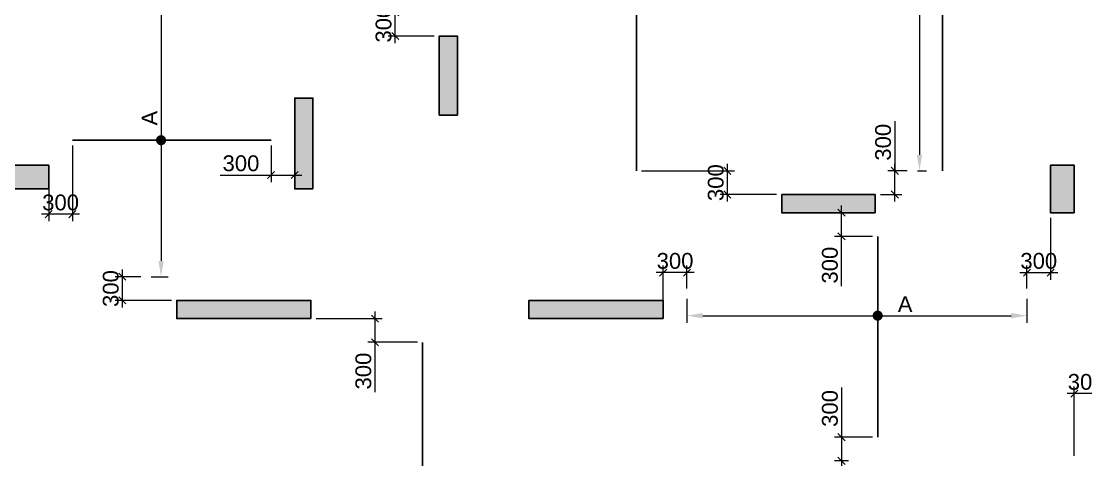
# Model space of a CAD drawing. Header units: millimetres. Extents: x 1123469 to 1883119, y -126924 to 196924.
# Drawn here: x 1818442 to 1831918, y 145688 to 151234 of the extents above; entities that cross this region are included whole.
import ezdxf

# ---------------------------------------------------------------- set-up
doc = ezdxf.new("R2010")
doc.units = ezdxf.units.MM
doc.header["$LTSCALE"] = 500
doc.header["$MEASUREMENT"] = 0
doc.header["$PDMODE"] = 34
doc.linetypes.add('CONTINOUS', pattern=[0])
doc.layers.get('Defpoints').update_dxf_attribs({"lineweight": 0})
for name, color, linetype in [('COL. DIM', 3, 'Continuous'), ('reinf.', 4, 'Continuous'), ('TOWER AREA COLUMN.', 6, 'Continuous')]:
    doc.layers.add(name, color=color, linetype=linetype)
for name, color, linetype, lineweight in [('CUT OUT', 1, 'Continuous', 13), ('dim-M', 1, 'Continuous', 15), ('TOWER COL HATCH', 253, 'Continuous', 20)]:
    doc.layers.add(name, color=color, linetype=linetype, lineweight=lineweight)
doc.styles.add('3mm', font='arial.ttf')
doc.dimstyles.new('PARAMVEER', dxfattribs={"dimtxt": 200, "dimasz": 100, "dimexe": 0, "dimexo": 25, "dimgap": 10, "dimtad": 1, "dimdec": 0, "dimrnd": 5, "dimzin": 0, "dimdsep": 46, "dimtxsty": '3mm', "dimblk": 'OBLIQUE', "dimcen": 0.09, "dimdle": 75, "dimclrd": 1, "dimclre": 1, "dimclrt": 3, "dimadec": 0, "dimazin": 0, "dimtfac": 1, "dimtdec": 0, "dimtmove": 1, "dimatfit": 3, "dimfxl": 100, "dimtolj": 1, "dimtzin": 0, "dimlwd": 18, "dimlwe": 5, "dimarcsym": 0})

# ---------------------------------------------------------------- blocks, each defined once
blk = doc.blocks.new('3tgra')
at = {"layer": 'TOWER COL HATCH'}
h = blk.add_hatch(color=253, dxfattribs=at)
h.dxf.hatch_style = 1
h.paths.add_polyline_path([(1383491, 87077), (1383721, 87077), (1383721, 88077), (1383491, 88077)])
h = blk.add_hatch(color=253, dxfattribs=at)
h.dxf.hatch_style = 1
h.paths.add_polyline_path([(1381891, 86142), (1381661, 86142), (1381661, 87292), (1381891, 87292)])
h = blk.add_hatch(color=253, dxfattribs=at)
h.dxf.hatch_style = 1
h.paths.add_polyline_path([(1377831, 86142), (1377831, 86442), (1378546, 86442), (1378546, 86142)])
h = blk.add_hatch(color=253, dxfattribs=at)
h.dxf.hatch_style = 1
h.paths.add_polyline_path([(1391531, 85842), (1391231, 85842), (1391231, 86442), (1391531, 86442)])
h = blk.add_hatch(color=253, dxfattribs=at)
h.dxf.hatch_style = 1
h.paths.add_polyline_path([(1389011, 85842), (1389011, 86072), (1387826, 86072), (1387826, 85842)])
h = blk.add_hatch(color=253, dxfattribs=at)
h.dxf.hatch_style = 1
h.paths.add_polyline_path([(1381866, 84502), (1381866, 84732), (1380166, 84732), (1380166, 84502)])
h = blk.add_hatch(color=253, dxfattribs=at)
h.dxf.hatch_style = 1
h.paths.add_polyline_path([(1386326, 84502), (1386326, 84732), (1384626, 84732), (1384626, 84502)])
at = {"layer": 'TOWER AREA COLUMN.', "color": 4}
for points in [[(1383491, 87077), (1383721, 87077), (1383721, 88077), (1383491, 88077)], [(1381891, 86142), (1381661, 86142), (1381661, 87292), (1381891, 87292)], [(1377831, 86142), (1377831, 86442), (1378546, 86442), (1378546, 86142)], [(1391531, 85842), (1391231, 85842), (1391231, 86442), (1391531, 86442)], [(1389011, 85842), (1389011, 86072), (1387826, 86072), (1387826, 85842)], [(1381866, 84502), (1381866, 84732), (1380166, 84732), (1380166, 84502)], [(1386326, 84502), (1386326, 84732), (1384626, 84732), (1384626, 84502)]]:
    blk.add_lwpolyline(points, close=True, dxfattribs=at)
blk = doc.blocks.new('*D3292')
at = {"layer": 'COL. DIM', "color": 1, "linetype": 'CONTINOUS', "lineweight": 5, "ltscale": 10, "transparency": 16777216}
for p, q in [((1830041, 154698), (1829724, 154698)), ((1829789, 149343), (1829904, 149343))]:
    blk.add_line(p, q, dxfattribs=at)
at = {"layer": 'COL. DIM', "color": 1, "lineweight": 18, "ltscale": 10, "transparency": 16777216}
blk.add_line((1829814, 154498), (1829814, 149543), dxfattribs=at)
at = {"layer": 'COL. DIM', "color": 1, "ltscale": 10, "transparency": 16777216}
for points in [[(1829781, 154498), (1829847, 154498), (1829814, 154698)], [(1829781, 149543), (1829847, 149543), (1829814, 149343)]]:
    blk.add_solid(points, dxfattribs=at)
at = {"layer": 'Defpoints', "color": 0, "ltscale": 10, "transparency": 16777216}
for p in [(1830106, 154698), (1829724, 149343), (1829814, 149343)]:
    blk.add_point(p, dxfattribs=at)
at = {"layer": 'COL. DIM', "color": 3, "ltscale": 10, "transparency": 16777216, "insert": (1829667, 152153), "char_height": 200, "attachment_point": 5, "rotation": 90, "style": '3mm'}
blk.add_mtext('\\A1;J', dxfattribs=at)
blk = doc.blocks.new('_Oblique')
at = {"color": 0, "linetype": 'ByBlock', "lineweight": -2}
blk.add_line((-0.5, -0.5), (0.5, 0.5), dxfattribs=at)
blk = doc.blocks.new('*D3294')
at = {"layer": 'COL. DIM', "color": 1, "lineweight": 18, "ltscale": 10, "transparency": 16777216}
for p, q in [((1829502, 149970), (1829502, 149343)), ((1829502, 148953), (1829502, 149433))]:
    blk.add_line(p, q, dxfattribs=at)
at = {"layer": 'COL. DIM', "color": 1, "linetype": 'CONTINOUS', "lineweight": 5, "ltscale": 10, "transparency": 16777216}
for p, q in [((1829659, 149343), (1829412, 149343)), ((1829319, 149043), (1829592, 149043))]:
    blk.add_line(p, q, dxfattribs=at)
at = {"layer": 'Defpoints', "color": 0, "ltscale": 10, "transparency": 16777216}
for p in [(1829502, 149343), (1829724, 149343), (1829254, 149043)]:
    blk.add_point(p, dxfattribs=at)
at = {"layer": 'COL. DIM', "color": 1, "lineweight": 18, "ltscale": 10, "transparency": 16777216, "xscale": 90, "yscale": 90, "zscale": 90}
for p, rotation in [((1829502, 149343), 90), ((1829502, 149043), 270)]:
    blk.add_blockref('_Oblique', p, dxfattribs=dict(at, rotation=rotation))
at = {"layer": 'COL. DIM', "color": 3, "ltscale": 10, "transparency": 16777216, "insert": (1829354, 149704), "char_height": 200, "attachment_point": 5, "rotation": 90, "style": '3mm'}
blk.add_mtext('\\A1;300', dxfattribs=at)
blk = doc.blocks.new('*D3295')
at = {"layer": 'COL. DIM', "color": 1, "linetype": 'CONTINOUS', "lineweight": 5, "ltscale": 10, "transparency": 16777216}
for p, q in [((1832074, 147178), (1832074, 146434)), ((1831774, 145738), (1831774, 146614))]:
    blk.add_line(p, q, dxfattribs=at)
at = {"layer": 'COL. DIM', "color": 1, "lineweight": 18, "ltscale": 10, "transparency": 16777216}
blk.add_line((1832164, 146524), (1831684, 146524), dxfattribs=at)
at = {"layer": 'Defpoints', "color": 0, "ltscale": 10, "transparency": 16777216}
for p in [(1832074, 147243), (1831774, 146524), (1831774, 145673)]:
    blk.add_point(p, dxfattribs=at)
at = {"layer": 'COL. DIM', "color": 1, "lineweight": 18, "ltscale": 10, "transparency": 16777216, "xscale": 90, "yscale": 90, "zscale": 90, "rotation": 180}
blk.add_blockref('_Oblique', (1831774, 146524), dxfattribs=at)
at = {"layer": 'COL. DIM', "color": 1, "lineweight": 18, "ltscale": 10, "transparency": 16777216, "xscale": 90, "yscale": 90, "zscale": 90}
blk.add_blockref('_Oblique', (1832074, 146524), dxfattribs=at)
at = {"layer": 'COL. DIM', "color": 3, "ltscale": 10, "transparency": 16777216, "insert": (1831924, 146671), "char_height": 200, "attachment_point": 5, "style": '3mm'}
blk.add_mtext('\\A1;300', dxfattribs=at)
blk = doc.blocks.new('*D3313')
at = {"layer": 'COL. DIM', "color": 1, "linetype": 'CONTINOUS', "lineweight": 5, "ltscale": 10, "transparency": 16777216}
for p, q in [((1826569, 147538), (1826569, 148145)), ((1826869, 147855), (1826869, 148145))]:
    blk.add_line(p, q, dxfattribs=at)
at = {"layer": 'COL. DIM', "color": 1, "lineweight": 18, "ltscale": 10, "transparency": 16777216}
blk.add_line((1826959, 148055), (1826479, 148055), dxfattribs=at)
at = {"layer": 'Defpoints', "color": 0, "ltscale": 10, "transparency": 16777216}
for p in [(1826569, 148055), (1826869, 147790), (1826569, 147473)]:
    blk.add_point(p, dxfattribs=at)
at = {"layer": 'COL. DIM', "color": 1, "lineweight": 18, "ltscale": 10, "transparency": 16777216, "xscale": 90, "yscale": 90, "zscale": 90, "rotation": 180}
blk.add_blockref('_Oblique', (1826569, 148055), dxfattribs=at)
at = {"layer": 'COL. DIM', "color": 1, "lineweight": 18, "ltscale": 10, "transparency": 16777216, "xscale": 90, "yscale": 90, "zscale": 90}
blk.add_blockref('_Oblique', (1826869, 148055), dxfattribs=at)
at = {"layer": 'COL. DIM', "color": 3, "ltscale": 10, "transparency": 16777216, "insert": (1826719, 148202), "char_height": 200, "attachment_point": 5, "style": '3mm'}
blk.add_mtext('\\A1;300', dxfattribs=at)
blk = doc.blocks.new('*D3314')
at = {"layer": 'COL. DIM', "color": 1, "linetype": 'CONTINOUS', "lineweight": 5, "ltscale": 10, "transparency": 16777216}
for p, q in [((1831474, 148748), (1831474, 147965)), ((1831174, 147855), (1831174, 148145))]:
    blk.add_line(p, q, dxfattribs=at)
at = {"layer": 'COL. DIM', "color": 1, "lineweight": 18, "ltscale": 10, "transparency": 16777216}
blk.add_line((1831084, 148055), (1831564, 148055), dxfattribs=at)
at = {"layer": 'Defpoints', "color": 0, "ltscale": 10, "transparency": 16777216}
for p in [(1831474, 148813), (1831474, 148055), (1831174, 147790)]:
    blk.add_point(p, dxfattribs=at)
at = {"layer": 'COL. DIM', "color": 1, "lineweight": 18, "ltscale": 10, "transparency": 16777216, "xscale": 90, "yscale": 90, "zscale": 90, "rotation": 180}
blk.add_blockref('_Oblique', (1831174, 148055), dxfattribs=at)
at = {"layer": 'COL. DIM', "color": 1, "lineweight": 18, "ltscale": 10, "transparency": 16777216, "xscale": 90, "yscale": 90, "zscale": 90}
blk.add_blockref('_Oblique', (1831474, 148055), dxfattribs=at)
at = {"layer": 'COL. DIM', "color": 3, "ltscale": 10, "transparency": 16777216, "insert": (1831324, 148202), "char_height": 200, "attachment_point": 5, "style": '3mm'}
blk.add_mtext('\\A1;300', dxfattribs=at)
blk = doc.blocks.new('*D3315')
at = {"layer": 'COL. DIM', "color": 1, "linetype": 'CONTINOUS', "lineweight": 5, "ltscale": 10, "transparency": 16777216}
for p, q in [((1828915, 148813), (1828737, 148813)), ((1829219, 148513), (1828737, 148513))]:
    blk.add_line(p, q, dxfattribs=at)
at = {"layer": 'COL. DIM', "color": 1, "lineweight": 18, "ltscale": 10, "transparency": 16777216}
for p, q in [((1828827, 148423), (1828827, 148903)), ((1828827, 147883), (1828827, 148513))]:
    blk.add_line(p, q, dxfattribs=at)
at = {"layer": 'Defpoints', "color": 0, "ltscale": 10, "transparency": 16777216}
for p in [(1828827, 148813), (1828980, 148813), (1829284, 148513)]:
    blk.add_point(p, dxfattribs=at)
at = {"layer": 'COL. DIM', "color": 1, "lineweight": 18, "ltscale": 10, "transparency": 16777216, "xscale": 90, "yscale": 90, "zscale": 90}
for p, rotation in [((1828827, 148813), 90), ((1828827, 148513), 270)]:
    blk.add_blockref('_Oblique', p, dxfattribs=dict(at, rotation=rotation))
at = {"layer": 'COL. DIM', "color": 3, "ltscale": 10, "transparency": 16777216, "insert": (1828680, 148149), "char_height": 200, "attachment_point": 5, "rotation": 90, "style": '3mm'}
blk.add_mtext('\\A1;300', dxfattribs=at)
blk = doc.blocks.new('*D3316')
at = {"layer": 'COL. DIM', "color": 1, "lineweight": 18, "ltscale": 10, "transparency": 16777216}
for p, q in [((1828827, 146602), (1828827, 145973)), ((1828827, 146063), (1828827, 145583))]:
    blk.add_line(p, q, dxfattribs=at)
at = {"layer": 'COL. DIM', "color": 1, "linetype": 'CONTINOUS', "lineweight": 5, "ltscale": 10, "transparency": 16777216}
for p, q in [((1829219, 145973), (1828737, 145973)), ((1828915, 145673), (1828737, 145673))]:
    blk.add_line(p, q, dxfattribs=at)
at = {"layer": 'Defpoints', "color": 0, "ltscale": 10, "transparency": 16777216}
for p in [(1829284, 145973), (1828827, 145673), (1828980, 145673)]:
    blk.add_point(p, dxfattribs=at)
at = {"layer": 'COL. DIM', "color": 1, "lineweight": 18, "ltscale": 10, "transparency": 16777216, "xscale": 90, "yscale": 90, "zscale": 90}
for p, rotation in [((1828827, 145973), 90), ((1828827, 145673), 270)]:
    blk.add_blockref('_Oblique', p, dxfattribs=dict(at, rotation=rotation))
at = {"layer": 'COL. DIM', "color": 3, "ltscale": 10, "transparency": 16777216, "insert": (1828680, 146336), "char_height": 200, "attachment_point": 5, "rotation": 90, "style": '3mm'}
blk.add_mtext('\\A1;300', dxfattribs=at)
blk = doc.blocks.new('*D3322')
at = {"layer": 'COL. DIM', "color": 1, "linetype": 'CONTINOUS', "lineweight": 5, "ltscale": 10, "transparency": 16777216}
for p, q in [((1822174, 147473), (1823010, 147473)), ((1823457, 147173), (1822830, 147173))]:
    blk.add_line(p, q, dxfattribs=at)
at = {"layer": 'COL. DIM', "color": 1, "lineweight": 18, "ltscale": 10, "transparency": 16777216}
for p, q in [((1822920, 147083), (1822920, 147563)), ((1822920, 146543), (1822920, 147173))]:
    blk.add_line(p, q, dxfattribs=at)
at = {"layer": 'Defpoints', "color": 0, "ltscale": 10, "transparency": 16777216}
for p in [(1822109, 147473), (1822920, 147473), (1823522, 147173)]:
    blk.add_point(p, dxfattribs=at)
at = {"layer": 'COL. DIM', "color": 1, "lineweight": 18, "ltscale": 10, "transparency": 16777216, "xscale": 90, "yscale": 90, "zscale": 90}
for p, rotation in [((1822920, 147473), 90), ((1822920, 147173), 270)]:
    blk.add_blockref('_Oblique', p, dxfattribs=dict(at, rotation=rotation))
at = {"layer": 'COL. DIM', "color": 3, "ltscale": 10, "transparency": 16777216, "insert": (1822773, 146809), "char_height": 200, "attachment_point": 5, "rotation": 90, "style": '3mm'}
blk.add_mtext('\\A1;300', dxfattribs=at)
blk = doc.blocks.new('*D3234')
at = {"layer": 'COL. DIM', "color": 1, "linetype": 'CONTINOUS', "lineweight": 5, "ltscale": 10, "transparency": 16777216}
for p, q in [((1819089, 149665), (1819089, 148704)), ((1818789, 149348), (1818789, 148704))]:
    blk.add_line(p, q, dxfattribs=at)
at = {"layer": 'COL. DIM', "color": 1, "lineweight": 18, "ltscale": 10, "transparency": 16777216}
blk.add_line((1819179, 148794), (1818699, 148794), dxfattribs=at)
at = {"layer": 'Defpoints', "color": 0, "ltscale": 10, "transparency": 16777216}
for p in [(1819089, 149730), (1818789, 149413), (1818789, 148794)]:
    blk.add_point(p, dxfattribs=at)
at = {"layer": 'COL. DIM', "color": 1, "lineweight": 18, "ltscale": 10, "transparency": 16777216, "xscale": 90, "yscale": 90, "zscale": 90, "rotation": 180}
blk.add_blockref('_Oblique', (1818789, 148794), dxfattribs=at)
at = {"layer": 'COL. DIM', "color": 1, "lineweight": 18, "ltscale": 10, "transparency": 16777216, "xscale": 90, "yscale": 90, "zscale": 90}
blk.add_blockref('_Oblique', (1819089, 148794), dxfattribs=at)
at = {"layer": 'COL. DIM', "color": 3, "ltscale": 10, "transparency": 16777216, "insert": (1818939, 148941), "char_height": 200, "attachment_point": 5, "style": '3mm'}
blk.add_mtext('\\A1;300', dxfattribs=at)
blk = doc.blocks.new('*D3235')
at = {"layer": 'COL. DIM', "color": 1, "linetype": 'CONTINOUS', "lineweight": 5, "ltscale": 10, "transparency": 16777216}
for p, q in [((1820266, 152063), (1820121, 152063)), ((1820086, 148003), (1820301, 148003))]:
    blk.add_line(p, q, dxfattribs=at)
at = {"layer": 'COL. DIM', "color": 1, "lineweight": 18, "ltscale": 10, "transparency": 16777216}
blk.add_line((1820211, 151863), (1820211, 148203), dxfattribs=at)
at = {"layer": 'COL. DIM', "color": 1, "ltscale": 10, "transparency": 16777216}
for points in [[(1820178, 151863), (1820245, 151863), (1820211, 152063)], [(1820178, 148203), (1820245, 148203), (1820211, 148003)]]:
    blk.add_solid(points, dxfattribs=at)
at = {"layer": 'Defpoints', "color": 0, "ltscale": 10, "transparency": 16777216}
for p in [(1820331, 152063), (1820021, 148003), (1820211, 148003)]:
    blk.add_point(p, dxfattribs=at)
at = {"layer": 'COL. DIM', "color": 3, "ltscale": 10, "transparency": 16777216, "insert": (1820066, 150009), "char_height": 200, "attachment_point": 5, "rotation": 90, "style": '3mm'}
blk.add_mtext('\\A1;A', dxfattribs=at)
blk = doc.blocks.new('*D3236')
at = {"layer": 'COL. DIM', "color": 1, "linetype": 'CONTINOUS', "lineweight": 5, "ltscale": 10, "transparency": 16777216}
for p, q in [((1821604, 149665), (1821604, 149199)), ((1821904, 149348), (1821904, 149199))]:
    blk.add_line(p, q, dxfattribs=at)
at = {"layer": 'COL. DIM', "color": 1, "lineweight": 18, "ltscale": 10, "transparency": 16777216}
for p, q in [((1820958, 149289), (1821604, 149289)), ((1821514, 149289), (1821994, 149289))]:
    blk.add_line(p, q, dxfattribs=at)
at = {"layer": 'Defpoints', "color": 0, "ltscale": 10, "transparency": 16777216}
for p in [(1821604, 149730), (1821904, 149413), (1821904, 149289)]:
    blk.add_point(p, dxfattribs=at)
at = {"layer": 'COL. DIM', "color": 1, "lineweight": 18, "ltscale": 10, "transparency": 16777216, "xscale": 90, "yscale": 90, "zscale": 90, "rotation": 180}
blk.add_blockref('_Oblique', (1821604, 149289), dxfattribs=at)
at = {"layer": 'COL. DIM', "color": 1, "lineweight": 18, "ltscale": 10, "transparency": 16777216, "xscale": 90, "yscale": 90, "zscale": 90}
blk.add_blockref('_Oblique', (1821904, 149289), dxfattribs=at)
at = {"layer": 'COL. DIM', "color": 3, "ltscale": 10, "transparency": 16777216, "insert": (1821223, 149437), "char_height": 200, "attachment_point": 5, "style": '3mm'}
blk.add_mtext('\\A1;300', dxfattribs=at)
blk = doc.blocks.new('*D3237')
at = {"layer": 'COL. DIM', "color": 1, "linetype": 'CONTINOUS', "lineweight": 5, "ltscale": 10, "transparency": 16777216}
for p, q in [((1819956, 148003), (1819632, 148003)), ((1820344, 147703), (1819632, 147703))]:
    blk.add_line(p, q, dxfattribs=at)
at = {"layer": 'COL. DIM', "color": 1, "lineweight": 18, "ltscale": 10, "transparency": 16777216}
blk.add_line((1819722, 147613), (1819722, 148093), dxfattribs=at)
at = {"layer": 'Defpoints', "color": 0, "ltscale": 10, "transparency": 16777216}
for p in [(1819722, 148003), (1820021, 148003), (1820409, 147703)]:
    blk.add_point(p, dxfattribs=at)
at = {"layer": 'COL. DIM', "color": 1, "lineweight": 18, "ltscale": 10, "transparency": 16777216, "xscale": 90, "yscale": 90, "zscale": 90}
for p, rotation in [((1819722, 148003), 90), ((1819722, 147703), 270)]:
    blk.add_blockref('_Oblique', p, dxfattribs=dict(at, rotation=rotation))
at = {"layer": 'COL. DIM', "color": 3, "ltscale": 10, "transparency": 16777216, "insert": (1819575, 147853), "char_height": 200, "attachment_point": 5, "rotation": 90, "style": '3mm'}
blk.add_mtext('\\A1;300', dxfattribs=at)
blk = doc.blocks.new('*D3264')
at = {"layer": 'COL. DIM', "color": 1, "linetype": 'CONTINOUS', "lineweight": 5, "ltscale": 10, "transparency": 16777216}
for p, q in [((1826869, 147725), (1826869, 147420)), ((1831174, 147725), (1831174, 147420))]:
    blk.add_line(p, q, dxfattribs=at)
at = {"layer": 'COL. DIM', "color": 1, "lineweight": 18, "ltscale": 10, "transparency": 16777216}
blk.add_line((1827069, 147510), (1830974, 147510), dxfattribs=at)
at = {"layer": 'COL. DIM', "color": 1, "ltscale": 10, "transparency": 16777216}
for points in [[(1827069, 147544), (1827069, 147477), (1826869, 147510)], [(1830974, 147544), (1830974, 147477), (1831174, 147510)]]:
    blk.add_solid(points, dxfattribs=at)
at = {"layer": 'Defpoints', "color": 0, "ltscale": 10, "transparency": 16777216}
for p in [(1826869, 147790), (1831174, 147790), (1831174, 147510)]:
    blk.add_point(p, dxfattribs=at)
at = {"layer": 'COL. DIM', "color": 3, "ltscale": 10, "transparency": 16777216, "insert": (1829632, 147655), "char_height": 200, "width": 21.48, "attachment_point": 5, "style": '3mm'}
blk.add_mtext('\\A1;A', dxfattribs=at)
blk = doc.blocks.new('*D3357')
at = {"layer": 'COL. DIM', "color": 1, "linetype": 'CONTINOUS', "lineweight": 5, "ltscale": 10, "transparency": 16777216}
for p, q in [((1822529, 151348), (1823267, 151348)), ((1823669, 151048), (1823087, 151048))]:
    blk.add_line(p, q, dxfattribs=at)
at = {"layer": 'COL. DIM', "color": 1, "lineweight": 18, "ltscale": 10, "transparency": 16777216}
blk.add_line((1823177, 150958), (1823177, 151438), dxfattribs=at)
at = {"layer": 'Defpoints', "color": 0, "ltscale": 10, "transparency": 16777216}
for p in [(1822464, 151348), (1823177, 151348), (1823734, 151048)]:
    blk.add_point(p, dxfattribs=at)
at = {"layer": 'COL. DIM', "color": 1, "lineweight": 18, "ltscale": 10, "transparency": 16777216, "xscale": 90, "yscale": 90, "zscale": 90}
for p, rotation in [((1823177, 151348), 90), ((1823177, 151048), 270)]:
    blk.add_blockref('_Oblique', p, dxfattribs=dict(at, rotation=rotation))
at = {"layer": 'COL. DIM', "color": 3, "ltscale": 10, "transparency": 16777216, "insert": (1823029, 151198), "char_height": 200, "attachment_point": 5, "rotation": 90, "style": '3mm'}
blk.add_mtext('\\A1;300', dxfattribs=at)
blk = doc.blocks.new('*D3361')
at = {"layer": 'COL. DIM', "color": 1, "linetype": 'CONTINOUS', "lineweight": 5, "ltscale": 10, "transparency": 16777216}
for p, q in [((1826294, 149343), (1827472, 149343)), ((1828004, 149043), (1827292, 149043))]:
    blk.add_line(p, q, dxfattribs=at)
at = {"layer": 'COL. DIM', "color": 1, "lineweight": 18, "ltscale": 10, "transparency": 16777216}
blk.add_line((1827382, 148953), (1827382, 149433), dxfattribs=at)
at = {"layer": 'Defpoints', "color": 0, "ltscale": 10, "transparency": 16777216}
for p in [(1826229, 149343), (1827382, 149343), (1828069, 149043)]:
    blk.add_point(p, dxfattribs=at)
at = {"layer": 'COL. DIM', "color": 1, "lineweight": 18, "ltscale": 10, "transparency": 16777216, "xscale": 90, "yscale": 90, "zscale": 90}
for p, rotation in [((1827382, 149343), 90), ((1827382, 149043), 270)]:
    blk.add_blockref('_Oblique', p, dxfattribs=dict(at, rotation=rotation))
at = {"layer": 'COL. DIM', "color": 3, "ltscale": 10, "transparency": 16777216, "insert": (1827235, 149193), "char_height": 200, "attachment_point": 5, "rotation": 90, "style": '3mm'}
blk.add_mtext('\\A1;300', dxfattribs=at)

msp = doc.modelspace()

# ---------------------------------------------------------------- linework, layer by layer
at = {"layer": 'dim-M', "color": 4, "ltscale": 10, "const_width": 63.8}
for points in [[(1820179.4, 149729.9, 1), (1820243.2, 149729.9, 1)], [(1829252.6, 147510.2, 1), (1829316.3, 147510.2, 1)]]:
    msp.add_lwpolyline(points, format="xyb", close=True, dxfattribs=at)
at = {"layer": 'reinf.', "color": 4, "ltscale": 1.4}
for p, q in [((1830106.2, 154697.7), (1830106.2, 149342.7)), ((1826229.2, 153862.6), (1826229.2, 149342.7)), ((1819088.7, 149729.9), (1821603.7, 149729.9)), ((1823522.1, 147172.6), (1823522.1, 141932.7))]:
    msp.add_line(p, q, dxfattribs=at)
at = {"layer": 'reinf.', "color": 4, "ltscale": 10}
msp.add_line((1829284.4, 148512.7), (1829284.4, 145972.7), dxfattribs=at)

# ---------------------------------------------------------------- block references
at = {"layer": 'CUT OUT', "color": 4}
msp.add_blockref('3tgra', (440243, 62971), dxfattribs=at)

# ---------------------------------------------------------------- dimensions: what is measured, and where the dimension line sits
at = {"layer": 'COL. DIM', "color": 6, "ltscale": 10}
for base, p1, p2, text, picture, middle in [((1829813.9, 149342.7), (1830106.2, 154697.7), (1829723.9, 149342.7), 'J', '*D3292', (1829813.9, 152152.6)), ((1820211.3, 148002.6), (1820330.6, 152062.6), (1820020.6, 148002.6), 'A', '*D3235', (1820211.3, 150008.9))]:
    dim = msp.add_linear_dim(base=base, p1=p1, p2=p2, angle=90, text=text, dimstyle='PARAMVEER', override={"dimasz": 200, "dimexe": 90, "dimexo": 65, "dimgap": 45, "dimpost": '\\X', "dimsah": 1, "dimdle": 90, "dimfxl": 0.18, "dimarcsym": 1}, dxfattribs=at)
    dim.commit()
    dim.dimension.update_dxf_attribs({"geometry": picture, "text_midpoint": middle, "dimtype": 160})
for base, p1, p2, angle, picture, middle in [((1823176.6, 151347.6), (1823733.7, 151047.6), (1822464.5, 151347.6), 270, '*D3357', (1823176.6, 151197.6)), ((1829501.6, 149342.7), (1829253.7, 149042.7), (1829723.9, 149342.7), 270, '*D3294', (1829506.5, 149704.1)), ((1818788.7, 148793.5), (1819088.7, 149729.9), (1818788.7, 149412.6), 180, '*D3234', (1818938.7, 148793.5)), ((1827382, 149342.7), (1828068.7, 149042.7), (1826229.2, 149342.7), 270, '*D3361', (1827382, 149192.7)), ((1828827.1, 148812.7), (1829284.4, 148512.7), (1828979.8, 148812.7), 270, '*D3315', (1828786.6, 148149)), ((1826568.7, 148054.8), (1826868.7, 147789.9), (1826568.7, 147472.6), 180, '*D3313', (1826718.7, 148054.8)), ((1819722, 148002.6), (1820408.7, 147702.6), (1820020.6, 148002.6), 270, '*D3237', (1819722, 147852.6)), ((1822919.9, 147472.6), (1823522.1, 147172.6), (1822108.7, 147472.6), 270, '*D3322', (1822868.1, 146808.9)), ((1831773.7, 146523.5), (1832073.7, 147242.7), (1831773.7, 145672.7), 180, '*D3295', (1831923.7, 146523.5)), ((1828827.1, 145672.7), (1829284.4, 145972.7), (1828979.8, 145672.7), 90, '*D3316', (1828815.8, 146336.5))]:
    dim = msp.add_linear_dim(base=base, p1=p1, p2=p2, angle=angle, dimstyle='PARAMVEER', override={"dimasz": 90, "dimexe": 90, "dimexo": 65, "dimgap": 45, "dimpost": '\\X', "dimdle": 90, "dimfxl": 0.18, "dimarcsym": 1}, dxfattribs=at)
    dim.commit()
    dim.dimension.update_dxf_attribs({"geometry": picture, "text_midpoint": middle, "dimtype": 160})
for base, p1, p2, picture, middle in [((1821903.7, 149289.5), (1821603.7, 149729.9), (1821903.7, 149412.6), '*D3236', (1821223.5, 149134.1)), ((1831473.7, 148054.8), (1831173.7, 147789.9), (1831473.7, 148812.7), '*D3314', (1831323.7, 148054.8))]:
    dim = msp.add_linear_dim(base=base, p1=p1, p2=p2, dimstyle='PARAMVEER', override={"dimasz": 90, "dimexe": 90, "dimexo": 65, "dimgap": 45, "dimpost": '\\X', "dimdle": 90, "dimfxl": 0.18, "dimarcsym": 1}, dxfattribs=at)
    dim.commit()
    dim.dimension.update_dxf_attribs({"geometry": picture, "text_midpoint": middle, "dimtype": 160})
dim = msp.add_linear_dim(base=(1831173.7, 147510.2), p1=(1826868.7, 147789.9), p2=(1831173.7, 147789.9), text='A', dimstyle='PARAMVEER', override={"dimasz": 200, "dimexe": 90, "dimexo": 65, "dimgap": 45, "dimpost": '\\X', "dimsah": 1, "dimdle": 90, "dimfxl": 0.18, "dimarcsym": 1}, dxfattribs=at)
dim.commit()
dim.dimension.update_dxf_attribs({"geometry": '*D3264', "text_midpoint": (1829631.9, 147510.2), "dimtype": 160})

doc.saveas('drawing.dxf')
